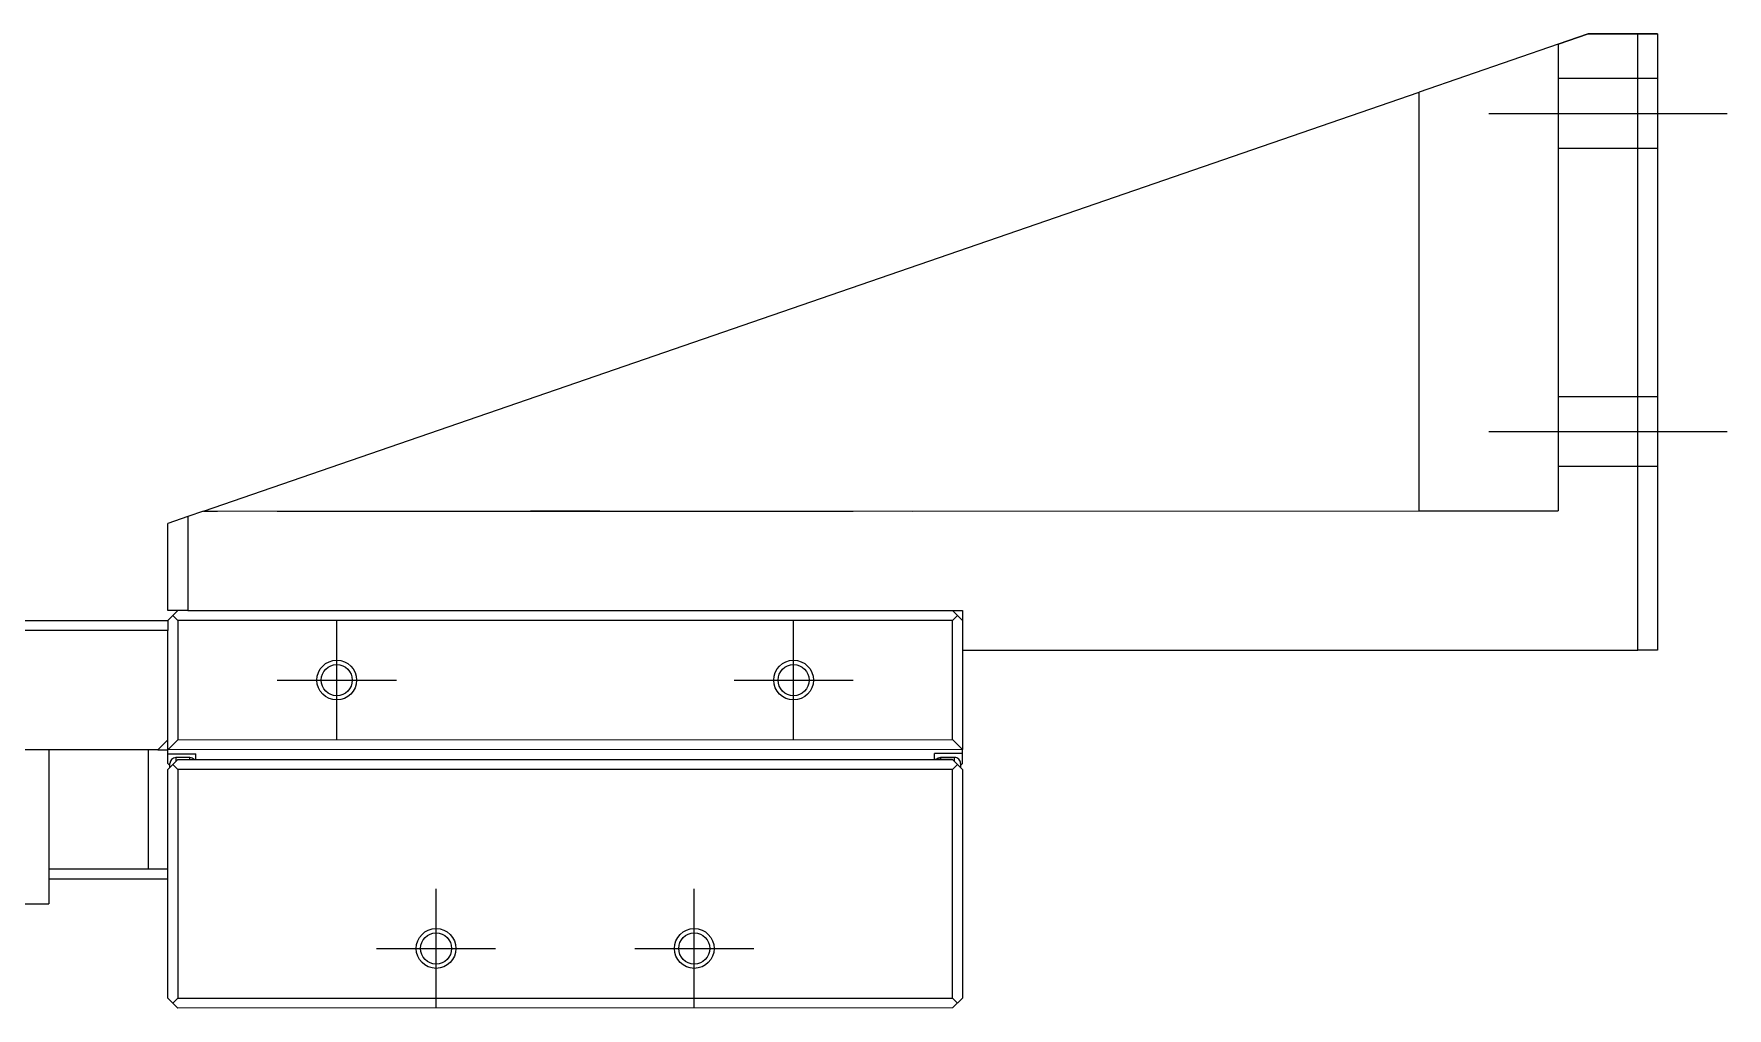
# Model space of a CAD drawing. Extents: x 0 to 634, y -8 to 556.
# Drawn here: x 460 to 545.2, y 260.3 to 309.3 of the extents above; entities that cross this region are included whole.
import ezdxf

# ---------------------------------------------------------------- set-up
doc = ezdxf.new("R2010")
doc.units = 0
doc.header["$LTSCALE"] = 0.5
doc.linetypes.add('CENTER', pattern=[50.8, 31.75, -6.35, 6.35, -6.35])
doc.linetypes.add('DASHED', pattern=[19.05, 12.7, -6.35])
for name, color, linetype in [('MSM_CENTER', 1, 'CENTER'), ('MSM_CONTINUOUS', 7, 'CONTINUOUS'), ('MSM_DASHED', 4, 'DASHED'), ('MSM_NARROW', 5, 'CONTINUOUS')]:
    doc.layers.add(name, color=color, linetype=linetype)

msp = doc.modelspace()

# ---------------------------------------------------------------- linework, layer by layer
at = {"layer": 'MSM_CENTER'}
for p, q in [((533.242, 305.287), (545.242, 305.287)), ((533.244, 289.287), (545.244, 289.287)), ((475.245, 273.778), (475.245, 279.778)), ((498.245, 273.778), (498.245, 279.778)), ((472.245, 276.778), (478.245, 276.778)), ((495.245, 276.778), (501.245, 276.778)), ((480.245, 260.278), (480.245, 266.278)), ((493.245, 260.278), (493.245, 266.278)), ((477.245, 263.278), (483.245, 263.278)), ((490.245, 263.278), (496.245, 263.278))]:
    msp.add_line(p, q, dxfattribs=at)
at = {"layer": 'MSM_CONTINUOUS'}
for p, q in [((536.741, 308.77), (529.741, 306.359)), ((536.741, 308.77), (538.241, 309.287)), ((538.241, 309.287), (536.741, 308.77)), ((536.741, 308.77), (536.744, 285.287)), ((538.241, 309.287), (540.741, 309.287)), ((540.741, 309.287), (538.241, 309.287)), ((540.745, 278.287), (540.741, 309.287)), ((540.741, 309.287), (541.741, 309.287)), ((541.741, 309.287), (540.741, 309.287)), ((541.741, 309.287), (541.745, 278.287)), ((468.543, 285.277), (529.741, 306.359)), ((529.744, 285.286), (529.741, 306.359)), ((467.744, 285.002), (466.744, 284.658)), ((468.543, 285.277), (467.744, 285.002)), ((467.744, 285.002), (467.745, 280.277)), ((468.543, 285.277), (536.744, 285.287)), ((468.543, 285.277), (469.244, 285.278)), ((472.244, 285.278), (501.244, 285.282)), ((488.494, 285.28), (484.994, 285.28)), ((504.244, 285.282), (529.744, 285.286)), ((529.744, 285.286), (536.744, 285.287)), ((466.745, 280.277), (466.744, 284.658)), ((444.745, 279.774), (466.745, 279.777)), ((467.745, 280.277), (466.745, 280.277)), ((467.245, 280.277), (466.745, 279.777)), ((466.745, 279.777), (466.745, 279.277)), ((467.245, 280.277), (466.895, 279.927)), ((466.895, 279.927), (467.245, 280.277)), ((466.995, 280.027), (467.245, 280.277)), ((467.245, 279.777), (466.995, 280.027)), ((506.245, 279.783), (467.245, 279.777)), ((467.245, 279.777), (467.246, 273.777)), ((467.745, 280.277), (506.745, 280.283)), ((506.745, 279.783), (506.245, 280.283)), ((506.595, 279.933), (506.245, 280.283)), ((506.495, 280.033), (506.245, 279.783)), ((506.246, 273.783), (506.245, 279.783)), ((506.745, 280.283), (506.745, 278.283)), ((466.745, 279.277), (444.745, 279.274)), ((466.746, 273.777), (466.745, 279.277)), ((506.745, 278.283), (540.745, 278.287)), ((506.745, 278.283), (506.746, 273.283)), ((541.745, 278.287), (540.745, 278.287)), ((466.746, 273.777), (466.246, 273.277)), ((466.746, 273.277), (466.746, 273.777)), ((466.746, 273.277), (467.246, 273.777)), ((467.246, 273.777), (506.246, 273.783)), ((506.246, 273.783), (506.746, 273.283)), ((466.246, 273.277), (458.246, 273.276)), ((460.746, 273.276), (460.746, 270.276)), ((465.746, 273.277), (465.746, 270.277)), ((465.746, 273.277), (465.746, 270.277)), ((466.246, 273.277), (466.746, 273.277)), ((506.746, 273.283), (466.746, 273.277)), ((466.746, 273.077), (466.746, 273.277)), ((466.746, 273.077), (468.146, 273.077)), ((466.746, 272.577), (466.746, 273.077)), ((467.146, 272.877), (467.146, 272.677)), ((467.846, 272.877), (467.146, 272.877)), ((467.846, 272.777), (467.846, 272.877)), ((468.146, 272.777), (468.146, 273.077)), ((506.746, 273.083), (505.346, 273.082)), ((505.346, 272.782), (505.346, 273.082)), ((506.346, 272.883), (505.646, 272.882)), ((505.646, 272.882), (505.646, 272.782)), ((506.346, 272.683), (506.346, 272.883)), ((506.746, 273.083), (506.746, 273.283)), ((506.746, 272.583), (506.746, 273.083)), ((467.246, 272.777), (466.746, 272.277)), ((466.746, 272.277), (467.1, 272.631)), ((466.846, 272.477), (466.746, 272.577)), ((466.748, 260.777), (466.746, 272.277)), ((466.846, 272.377), (466.846, 272.577)), ((467.246, 272.277), (466.996, 272.527)), ((467.1, 272.631), (467.246, 272.777)), ((467.246, 272.777), (506.246, 272.783)), ((467.246, 272.777), (468.146, 272.777)), ((506.246, 272.283), (467.246, 272.277)), ((467.246, 272.277), (467.248, 260.777)), ((468.146, 272.777), (505.346, 272.782)), ((506.246, 272.783), (505.346, 272.782)), ((506.496, 272.533), (506.246, 272.783)), ((506.246, 272.783), (506.392, 272.636)), ((506.496, 272.533), (506.246, 272.283)), ((506.248, 260.783), (506.246, 272.283)), ((506.392, 272.636), (506.746, 272.283)), ((506.746, 272.283), (506.496, 272.533)), ((506.646, 272.583), (506.646, 272.383)), ((506.746, 272.583), (506.646, 272.483)), ((506.746, 272.283), (506.748, 260.783)), ((460.746, 270.276), (460.747, 265.526)), ((465.746, 270.277), (465.747, 267.277)), ((465.746, 270.277), (465.747, 267.277)), ((460.747, 267.276), (465.747, 267.277)), ((465.742, 267.277), (465.747, 267.277)), ((465.747, 267.277), (466.747, 267.277)), ((465.747, 267.277), (465.752, 267.277)), ((460.747, 266.776), (466.747, 266.777)), ((459.247, 265.526), (460.747, 265.526)), ((466.748, 260.777), (466.998, 260.527)), ((466.998, 260.527), (467.248, 260.777)), ((466.998, 260.527), (467.248, 260.277)), ((467.248, 260.777), (506.248, 260.783)), ((506.248, 260.283), (467.248, 260.277)), ((506.248, 260.783), (506.498, 260.533)), ((506.248, 260.283), (506.748, 260.783))]:
    msp.add_line(p, q, dxfattribs=at)
for centre in [(475.245, 276.778), (498.245, 276.778), (480.245, 263.278), (493.245, 263.278)]:
    msp.add_circle(centre, 0.783, dxfattribs=at)
for centre, start, end in [((467.146, 272.577), 90.00784, 180.00784), ((467.846, 272.577), 41.81815, 90.00784), ((505.646, 272.582), 90.00784, 138.19745), ((506.346, 272.583), 0.00784, 90.00784)]:
    msp.add_arc(centre, 0.3, start, end, dxfattribs=at)
at = {"layer": 'MSM_DASHED'}
for p, q in [((541.741, 307.037), (536.741, 307.037)), ((536.742, 303.537), (541.742, 303.537)), ((541.743, 291.037), (536.743, 291.037)), ((536.744, 287.537), (541.744, 287.537))]:
    msp.add_line(p, q, dxfattribs=at)
at = {"layer": 'MSM_NARROW'}
for centre in [(475.245, 276.778), (498.245, 276.778), (480.245, 263.278), (493.245, 263.278)]:
    msp.add_circle(centre, 1, dxfattribs=at)

doc.saveas('drawing.dxf')
